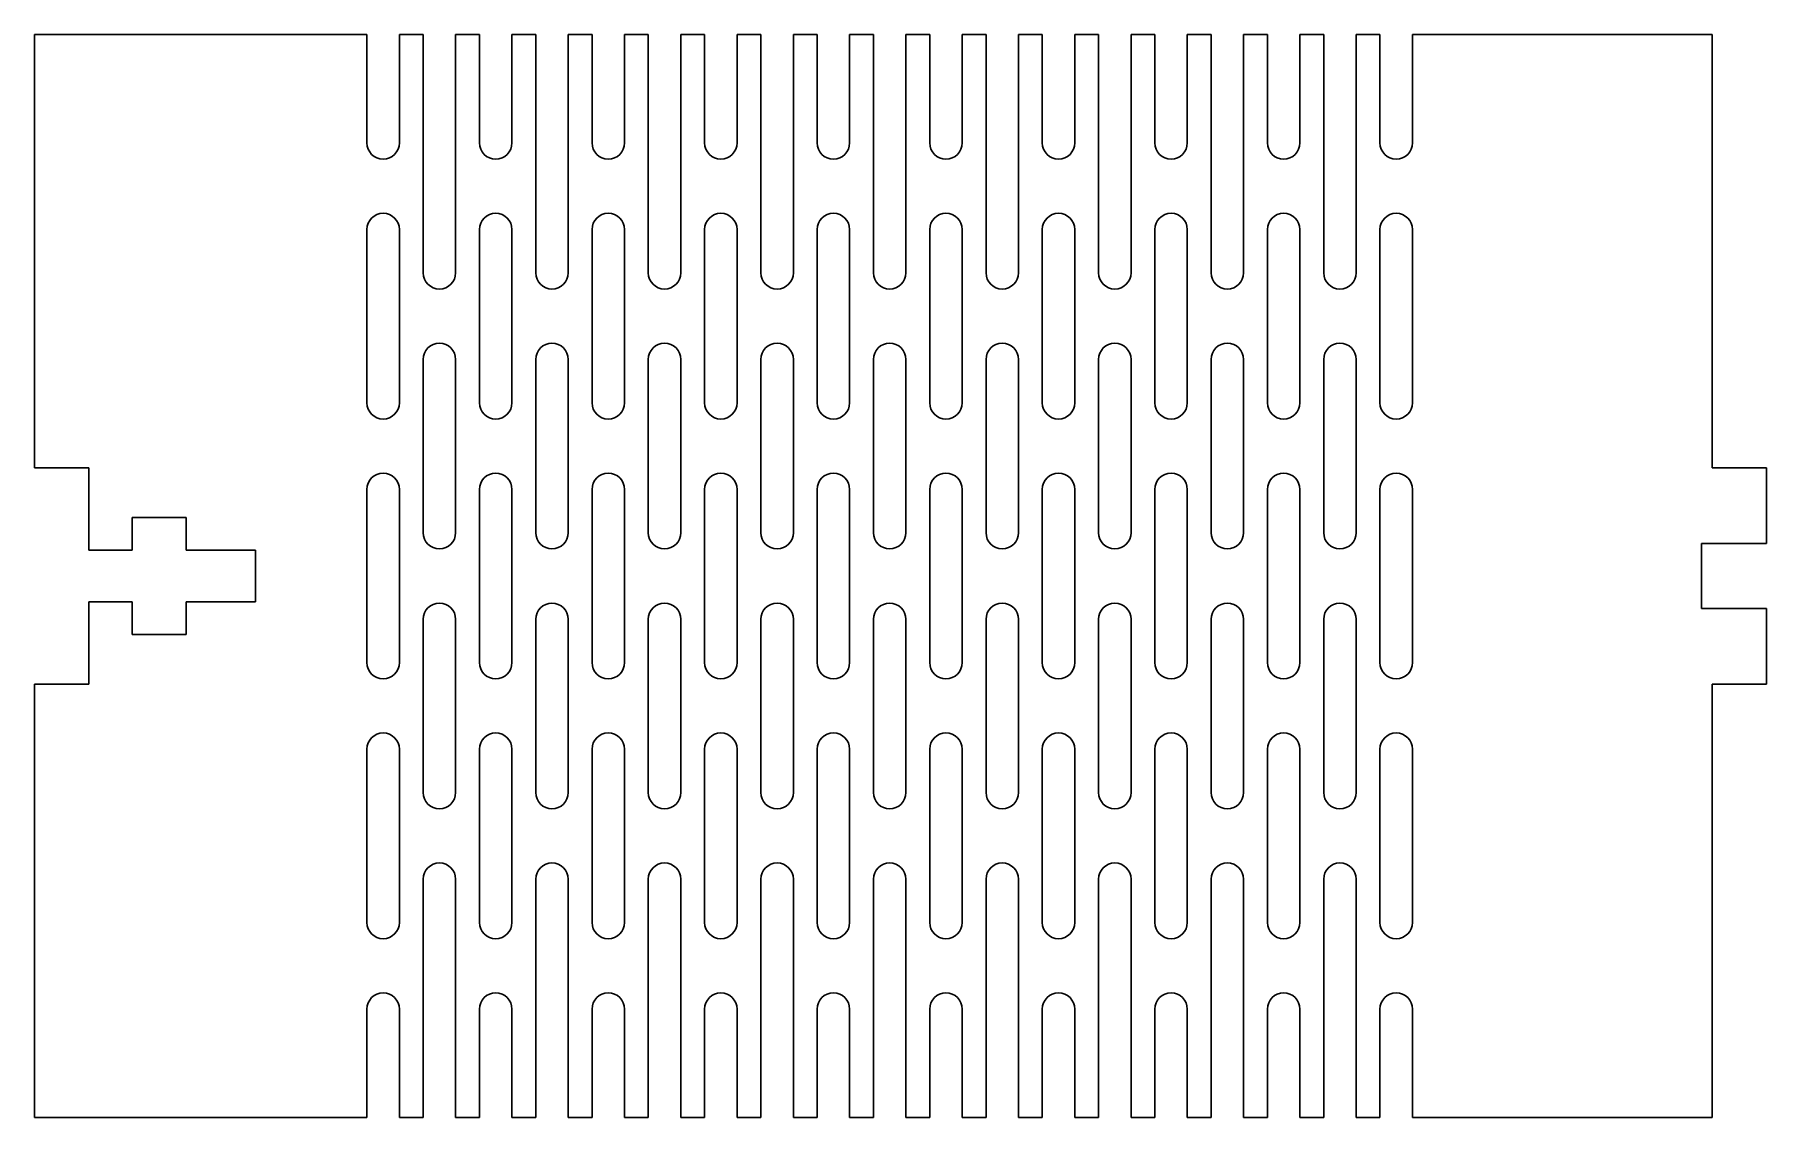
# Model space of a CAD drawing. Extents: x -2 to 2, y -1.25 to 1.25.
import ezdxf

# ---------------------------------------------------------------- set-up
doc = ezdxf.new("R2010")
doc.units = 0
doc.header["$MEASUREMENT"] = 0
doc.layers.add('VISIBLE', color=7, linetype='CONTINUOUS')

msp = doc.modelspace()

# ---------------------------------------------------------------- linework, layer by layer
at = {"layer": 'VISIBLE'}
for p, q in [((-1.2325, 1.25), (-2, 1.25)), ((-2, 1.25), (-2, 0.25)), ((-1.2325, 1.25), (-1.2325, 1)), ((-1.1025, 1.25), (-1.1575, 1.25)), ((-1.1575, 1.25), (-1.1575, 1)), ((-1.1025, 1.25), (-1.1025, 0.7)), ((-0.9725, 1.25), (-1.0275, 1.25)), ((-1.0275, 1.25), (-1.0275, 0.7)), ((-0.9725, 1.25), (-0.9725, 1)), ((-0.8425, 1.25), (-0.8975, 1.25)), ((-0.8975, 1.25), (-0.8975, 1)), ((-0.8425, 1.25), (-0.8425, 0.7)), ((-0.7125, 1.25), (-0.7675, 1.25)), ((-0.7675, 1.25), (-0.7675, 0.7)), ((-0.7125, 1.25), (-0.7125, 1)), ((-0.5825, 1.25), (-0.6375, 1.25)), ((-0.6375, 1.25), (-0.6375, 1)), ((-0.5825, 1.25), (-0.5825, 0.7)), ((-0.4525, 1.25), (-0.5075, 1.25)), ((-0.5075, 1.25), (-0.5075, 0.7)), ((-0.4525, 1.25), (-0.4525, 1)), ((-0.3225, 1.25), (-0.3775, 1.25)), ((-0.3775, 1.25), (-0.3775, 1)), ((-0.3225, 1.25), (-0.3225, 0.7)), ((-0.1925, 1.25), (-0.2475, 1.25)), ((-0.2475, 1.25), (-0.2475, 0.7)), ((-0.1925, 1.25), (-0.1925, 1)), ((-0.0625, 1.25), (-0.1175, 1.25)), ((-0.1175, 1.25), (-0.1175, 1)), ((-0.0625, 1.25), (-0.0625, 0.7)), ((0.0675, 1.25), (0.0125, 1.25)), ((0.0125, 1.25), (0.0125, 0.7)), ((0.0675, 1.25), (0.0675, 1)), ((0.1975, 1.25), (0.1425, 1.25)), ((0.1425, 1.25), (0.1425, 1)), ((0.1975, 1.25), (0.1975, 0.7)), ((0.3275, 1.25), (0.2725, 1.25)), ((0.2725, 1.25), (0.2725, 0.7)), ((0.3275, 1.25), (0.3275, 1)), ((0.4575, 1.25), (0.4025, 1.25)), ((0.4025, 1.25), (0.4025, 1)), ((0.4575, 1.25), (0.4575, 0.7)), ((0.5875, 1.25), (0.5325, 1.25)), ((0.5325, 1.25), (0.5325, 0.7)), ((0.5875, 1.25), (0.5875, 1)), ((0.7175, 1.25), (0.6625, 1.25)), ((0.6625, 1.25), (0.6625, 1)), ((0.7175, 1.25), (0.7175, 0.7)), ((0.8475, 1.25), (0.7925, 1.25)), ((0.7925, 1.25), (0.7925, 0.7)), ((0.8475, 1.25), (0.8475, 1)), ((0.9775, 1.25), (0.9225, 1.25)), ((0.9225, 1.25), (0.9225, 1)), ((0.9775, 1.25), (0.9775, 0.7)), ((1.1075, 1.25), (1.0525, 1.25)), ((1.0525, 1.25), (1.0525, 0.7)), ((1.1075, 1.25), (1.1075, 1)), ((1.875, 1.25), (1.1825, 1.25)), ((1.1825, 1.25), (1.1825, 1)), ((1.875, 0.25), (1.875, 1.25)), ((-1.2325, 0.8), (-1.2325, 0.4)), ((-1.1575, 0.8), (-1.1575, 0.4)), ((-0.9725, 0.8), (-0.9725, 0.4)), ((-0.8975, 0.8), (-0.8975, 0.4)), ((-0.7125, 0.8), (-0.7125, 0.4)), ((-0.6375, 0.8), (-0.6375, 0.4)), ((-0.4525, 0.8), (-0.4525, 0.4)), ((-0.3775, 0.8), (-0.3775, 0.4)), ((-0.1925, 0.8), (-0.1925, 0.4)), ((-0.1175, 0.8), (-0.1175, 0.4)), ((0.0675, 0.8), (0.0675, 0.4)), ((0.1425, 0.8), (0.1425, 0.4)), ((0.3275, 0.8), (0.3275, 0.4)), ((0.4025, 0.8), (0.4025, 0.4)), ((0.5875, 0.8), (0.5875, 0.4)), ((0.6625, 0.8), (0.6625, 0.4)), ((0.8475, 0.8), (0.8475, 0.4)), ((0.9225, 0.8), (0.9225, 0.4)), ((1.1075, 0.8), (1.1075, 0.4)), ((1.1825, 0.8), (1.1825, 0.4)), ((-1.1025, 0.5), (-1.1025, 0.1)), ((-1.0275, 0.5), (-1.0275, 0.1)), ((-0.8425, 0.5), (-0.8425, 0.1)), ((-0.7675, 0.5), (-0.7675, 0.1)), ((-0.5825, 0.5), (-0.5825, 0.1)), ((-0.5075, 0.5), (-0.5075, 0.1)), ((-0.3225, 0.5), (-0.3225, 0.1)), ((-0.2475, 0.5), (-0.2475, 0.1)), ((-0.0625, 0.5), (-0.0625, 0.1)), ((0.0125, 0.5), (0.0125, 0.1)), ((0.1975, 0.5), (0.1975, 0.1)), ((0.2725, 0.5), (0.2725, 0.1)), ((0.4575, 0.5), (0.4575, 0.1)), ((0.5325, 0.5), (0.5325, 0.1)), ((0.7175, 0.5), (0.7175, 0.1)), ((0.7925, 0.5), (0.7925, 0.1)), ((0.9775, 0.5), (0.9775, 0.1)), ((1.0525, 0.5), (1.0525, 0.1)), ((-1.875, 0.25), (-2, 0.25)), ((-1.875, 0.06), (-1.875, 0.25)), ((2, 0.25), (1.875, 0.25)), ((2, 0.25), (2, 0.075)), ((-1.2325, 0.2), (-1.2325, 0)), ((-1.1575, 0.2), (-1.1575, 0)), ((-0.9725, 0.2), (-0.9725, 0)), ((-0.8975, 0.2), (-0.8975, 0)), ((-0.7125, 0.2), (-0.7125, 0)), ((-0.6375, 0.2), (-0.6375, 0)), ((-0.4525, 0.2), (-0.4525, 0)), ((-0.3775, 0.2), (-0.3775, 0)), ((-0.1925, 0.2), (-0.1925, 0)), ((-0.1175, 0.2), (-0.1175, 0)), ((0.0675, 0.2), (0.0675, 0)), ((0.1425, 0.2), (0.1425, 0)), ((0.3275, 0.2), (0.3275, 0)), ((0.4025, 0.2), (0.4025, 0)), ((0.5875, 0.2), (0.5875, 0)), ((0.6625, 0.2), (0.6625, 0)), ((0.8475, 0.2), (0.8475, 0)), ((0.9225, 0.2), (0.9225, 0)), ((1.1075, 0.2), (1.1075, 0)), ((1.1825, 0.2), (1.1825, 0)), ((-1.775, 0.135), (-1.775, 0.06)), ((-1.65, 0.135), (-1.775, 0.135)), ((-1.65, 0.06), (-1.65, 0.135)), ((-1.775, 0.06), (-1.875, 0.06)), ((-1.49, 0.06), (-1.65, 0.06)), ((-1.49, 0.06), (-1.49, -0.06)), ((1.85, 0.075), (1.85, -0.075)), ((1.85, 0.075), (2, 0.075)), ((-1.2325, -0.2), (-1.2325, 0)), ((-1.1575, -0.2), (-1.1575, 0)), ((-0.9725, -0.2), (-0.9725, 0)), ((-0.8975, -0.2), (-0.8975, 0)), ((-0.7125, -0.2), (-0.7125, 0)), ((-0.6375, -0.2), (-0.6375, 0)), ((-0.4525, -0.2), (-0.4525, 0)), ((-0.3775, -0.2), (-0.3775, 0)), ((-0.1925, -0.2), (-0.1925, 0)), ((-0.1175, -0.2), (-0.1175, 0)), ((0.0675, -0.2), (0.0675, 0)), ((0.1425, -0.2), (0.1425, 0)), ((0.3275, -0.2), (0.3275, 0)), ((0.4025, -0.2), (0.4025, 0)), ((0.5875, -0.2), (0.5875, 0)), ((0.6625, -0.2), (0.6625, 0)), ((0.8475, -0.2), (0.8475, 0)), ((0.9225, -0.2), (0.9225, 0)), ((1.1075, -0.2), (1.1075, 0)), ((1.1825, -0.2), (1.1825, 0)), ((-1.775, -0.06), (-1.875, -0.06)), ((-1.875, -0.06), (-1.875, -0.25)), ((-1.775, -0.135), (-1.775, -0.06)), ((-1.49, -0.06), (-1.65, -0.06)), ((-1.65, -0.06), (-1.65, -0.135)), ((1.85, -0.075), (2, -0.075)), ((2, -0.075), (2, -0.25)), ((-1.1025, -0.5), (-1.1025, -0.1)), ((-1.0275, -0.5), (-1.0275, -0.1)), ((-0.8425, -0.5), (-0.8425, -0.1)), ((-0.7675, -0.5), (-0.7675, -0.1)), ((-0.5825, -0.5), (-0.5825, -0.1)), ((-0.5075, -0.5), (-0.5075, -0.1)), ((-0.3225, -0.5), (-0.3225, -0.1)), ((-0.2475, -0.5), (-0.2475, -0.1)), ((-0.0625, -0.5), (-0.0625, -0.1)), ((0.0125, -0.5), (0.0125, -0.1)), ((0.1975, -0.5), (0.1975, -0.1)), ((0.2725, -0.5), (0.2725, -0.1)), ((0.4575, -0.5), (0.4575, -0.1)), ((0.5325, -0.5), (0.5325, -0.1)), ((0.7175, -0.5), (0.7175, -0.1)), ((0.7925, -0.5), (0.7925, -0.1)), ((0.9775, -0.5), (0.9775, -0.1)), ((1.0525, -0.5), (1.0525, -0.1)), ((-1.65, -0.135), (-1.775, -0.135)), ((-1.875, -0.25), (-2, -0.25)), ((-2, -0.25), (-2, -1.25)), ((1.875, -0.25), (1.875, -1.25)), ((2, -0.25), (1.875, -0.25)), ((-1.2325, -0.8), (-1.2325, -0.4)), ((-1.1575, -0.8), (-1.1575, -0.4)), ((-0.9725, -0.8), (-0.9725, -0.4)), ((-0.8975, -0.8), (-0.8975, -0.4)), ((-0.7125, -0.8), (-0.7125, -0.4)), ((-0.6375, -0.8), (-0.6375, -0.4)), ((-0.4525, -0.8), (-0.4525, -0.4)), ((-0.3775, -0.8), (-0.3775, -0.4)), ((-0.1925, -0.8), (-0.1925, -0.4)), ((-0.1175, -0.8), (-0.1175, -0.4)), ((0.0675, -0.8), (0.0675, -0.4)), ((0.1425, -0.8), (0.1425, -0.4)), ((0.3275, -0.8), (0.3275, -0.4)), ((0.4025, -0.8), (0.4025, -0.4)), ((0.5875, -0.8), (0.5875, -0.4)), ((0.6625, -0.8), (0.6625, -0.4)), ((0.8475, -0.8), (0.8475, -0.4)), ((0.9225, -0.8), (0.9225, -0.4)), ((1.1075, -0.8), (1.1075, -0.4)), ((1.1825, -0.8), (1.1825, -0.4)), ((-1.1025, -1.25), (-1.1025, -0.7)), ((-1.0275, -1.25), (-1.0275, -0.7)), ((-0.8425, -1.25), (-0.8425, -0.7)), ((-0.7675, -1.25), (-0.7675, -0.7)), ((-0.5825, -1.25), (-0.5825, -0.7)), ((-0.5075, -1.25), (-0.5075, -0.7)), ((-0.3225, -1.25), (-0.3225, -0.7)), ((-0.2475, -1.25), (-0.2475, -0.7)), ((-0.0625, -1.25), (-0.0625, -0.7)), ((0.0125, -1.25), (0.0125, -0.7)), ((0.1975, -1.25), (0.1975, -0.7)), ((0.2725, -1.25), (0.2725, -0.7)), ((0.4575, -1.25), (0.4575, -0.7)), ((0.5325, -1.25), (0.5325, -0.7)), ((0.7175, -1.25), (0.7175, -0.7)), ((0.7925, -1.25), (0.7925, -0.7)), ((0.9775, -1.25), (0.9775, -0.7)), ((1.0525, -1.25), (1.0525, -0.7)), ((-1.2325, -1.25), (-1.2325, -1)), ((-1.1575, -1.25), (-1.1575, -1)), ((-0.9725, -1.25), (-0.9725, -1)), ((-0.8975, -1.25), (-0.8975, -1)), ((-0.7125, -1.25), (-0.7125, -1)), ((-0.6375, -1.25), (-0.6375, -1)), ((-0.4525, -1.25), (-0.4525, -1)), ((-0.3775, -1.25), (-0.3775, -1)), ((-0.1925, -1.25), (-0.1925, -1)), ((-0.1175, -1.25), (-0.1175, -1)), ((0.0675, -1.25), (0.0675, -1)), ((0.1425, -1.25), (0.1425, -1)), ((0.3275, -1.25), (0.3275, -1)), ((0.4025, -1.25), (0.4025, -1)), ((0.5875, -1.25), (0.5875, -1)), ((0.6625, -1.25), (0.6625, -1)), ((0.8475, -1.25), (0.8475, -1)), ((0.9225, -1.25), (0.9225, -1)), ((1.1075, -1.25), (1.1075, -1)), ((1.1825, -1.25), (1.1825, -1)), ((-1.2325, -1.25), (-2, -1.25)), ((-1.1025, -1.25), (-1.1575, -1.25)), ((-0.9725, -1.25), (-1.0275, -1.25)), ((-0.8425, -1.25), (-0.8975, -1.25)), ((-0.7125, -1.25), (-0.7675, -1.25)), ((-0.5825, -1.25), (-0.6375, -1.25)), ((-0.4525, -1.25), (-0.5075, -1.25)), ((-0.3225, -1.25), (-0.3775, -1.25)), ((-0.1925, -1.25), (-0.2475, -1.25)), ((-0.0625, -1.25), (-0.1175, -1.25)), ((0.0675, -1.25), (0.0125, -1.25)), ((0.1975, -1.25), (0.1425, -1.25)), ((0.3275, -1.25), (0.2725, -1.25)), ((0.4575, -1.25), (0.4025, -1.25)), ((0.5875, -1.25), (0.5325, -1.25)), ((0.7175, -1.25), (0.6625, -1.25)), ((0.8475, -1.25), (0.7925, -1.25)), ((0.9775, -1.25), (0.9225, -1.25)), ((1.1075, -1.25), (1.0525, -1.25)), ((1.875, -1.25), (1.1825, -1.25))]:
    msp.add_line(p, q, dxfattribs=at)
for centre, start, end in [((-1.195, 1), 180, 0), ((-0.935, 1), 180, 0), ((-0.675, 1), 180, 0), ((-0.415, 1), 180, 0), ((-0.155, 1), 180, 0), ((0.105, 1), 180, 0), ((0.365, 1), 180, 0), ((0.625, 1), 180, 0), ((0.885, 1), 180, 0), ((1.145, 1), 180, 0), ((-1.195, 0.8), 0, 180), ((-0.935, 0.8), 0, 180), ((-0.675, 0.8), 0, 180), ((-0.415, 0.8), 0, 180), ((-0.155, 0.8), 0, 180), ((0.105, 0.8), 0, 180), ((0.365, 0.8), 0, 180), ((0.625, 0.8), 0, 180), ((0.885, 0.8), 0, 180), ((1.145, 0.8), 0, 180), ((-1.065, 0.7), 180, 0), ((-0.805, 0.7), 180, 0), ((-0.545, 0.7), 180, 0), ((-0.285, 0.7), 180, 0), ((-0.025, 0.7), 180, 0), ((0.235, 0.7), 180, 0), ((0.495, 0.7), 180, 0), ((0.755, 0.7), 180, 0), ((1.015, 0.7), 180, 0), ((-1.065, 0.5), 0, 180), ((-0.805, 0.5), 0, 180), ((-0.545, 0.5), 0, 180), ((-0.285, 0.5), 0, 180), ((-0.025, 0.5), 0, 180), ((0.235, 0.5), 0, 180), ((0.495, 0.5), 0, 180), ((0.755, 0.5), 0, 180), ((1.015, 0.5), 0, 180), ((-1.195, 0.4), 180, 0), ((-0.935, 0.4), 180, 0), ((-0.675, 0.4), 180, 0), ((-0.415, 0.4), 180, 0), ((-0.155, 0.4), 180, 0), ((0.105, 0.4), 180, 0), ((0.365, 0.4), 180, 0), ((0.625, 0.4), 180, 0), ((0.885, 0.4), 180, 0), ((1.145, 0.4), 180, 0), ((-1.195, 0.2), 0, 180), ((-0.935, 0.2), 0, 180), ((-0.675, 0.2), 0, 180), ((-0.415, 0.2), 0, 180), ((-0.155, 0.2), 0, 180), ((0.105, 0.2), 0, 180), ((0.365, 0.2), 0, 180), ((0.625, 0.2), 0, 180), ((0.885, 0.2), 0, 180), ((1.145, 0.2), 0, 180), ((-1.065, 0.1), 180, 0), ((-0.805, 0.1), 180, 0), ((-0.545, 0.1), 180, 0), ((-0.285, 0.1), 180, 0), ((-0.025, 0.1), 180, 0), ((0.235, 0.1), 180, 0), ((0.495, 0.1), 180, 0), ((0.755, 0.1), 180, 0), ((1.015, 0.1), 180, 0), ((-1.065, -0.1), 0, 180), ((-0.805, -0.1), 0, 180), ((-0.545, -0.1), 0, 180), ((-0.285, -0.1), 0, 180), ((-0.025, -0.1), 0, 180), ((0.235, -0.1), 0, 180), ((0.495, -0.1), 0, 180), ((0.755, -0.1), 0, 180), ((1.015, -0.1), 0, 180), ((-1.195, -0.2), 180, 0), ((-0.935, -0.2), 180, 0), ((-0.675, -0.2), 180, 0), ((-0.415, -0.2), 180, 0), ((-0.155, -0.2), 180, 0), ((0.105, -0.2), 180, 0), ((0.365, -0.2), 180, 0), ((0.625, -0.2), 180, 0), ((0.885, -0.2), 180, 0), ((1.145, -0.2), 180, 0), ((-1.195, -0.4), 0, 180), ((-0.935, -0.4), 0, 180), ((-0.675, -0.4), 0, 180), ((-0.415, -0.4), 0, 180), ((-0.155, -0.4), 0, 180), ((0.105, -0.4), 0, 180), ((0.365, -0.4), 0, 180), ((0.625, -0.4), 0, 180), ((0.885, -0.4), 0, 180), ((1.145, -0.4), 0, 180), ((-1.065, -0.5), 180, 0), ((-0.805, -0.5), 180, 0), ((-0.545, -0.5), 180, 0), ((-0.285, -0.5), 180, 0), ((-0.025, -0.5), 180, 0), ((0.235, -0.5), 180, 0), ((0.495, -0.5), 180, 0), ((0.755, -0.5), 180, 0), ((1.015, -0.5), 180, 0), ((-1.065, -0.7), 0, 180), ((-0.805, -0.7), 0, 180), ((-0.545, -0.7), 0, 180), ((-0.285, -0.7), 0, 180), ((-0.025, -0.7), 0, 180), ((0.235, -0.7), 0, 180), ((0.495, -0.7), 0, 180), ((0.755, -0.7), 0, 180), ((1.015, -0.7), 0, 180), ((-1.195, -0.8), 180, 0), ((-0.935, -0.8), 180, 0), ((-0.675, -0.8), 180, 0), ((-0.415, -0.8), 180, 0), ((-0.155, -0.8), 180, 0), ((0.105, -0.8), 180, 0), ((0.365, -0.8), 180, 0), ((0.625, -0.8), 180, 0), ((0.885, -0.8), 180, 0), ((1.145, -0.8), 180, 0), ((-1.195, -1), 0, 180), ((-0.935, -1), 0, 180), ((-0.675, -1), 0, 180), ((-0.415, -1), 0, 180), ((-0.155, -1), 0, 180), ((0.105, -1), 0, 180), ((0.365, -1), 0, 180), ((0.625, -1), 0, 180), ((0.885, -1), 0, 180), ((1.145, -1), 0, 180)]:
    msp.add_arc(centre, 0.0375, start, end, dxfattribs=at)

doc.saveas('drawing.dxf')
